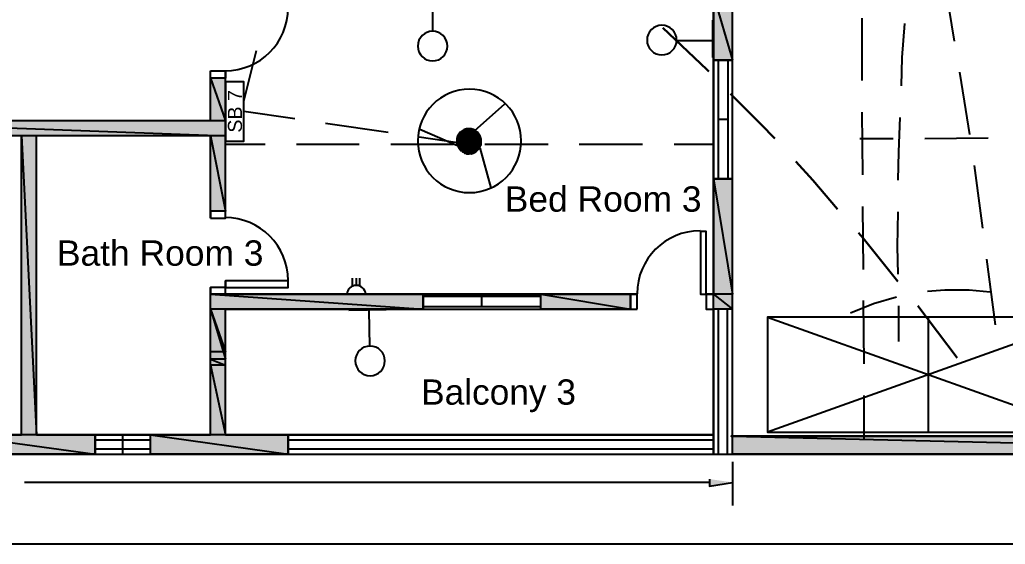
# Model space of a CAD drawing. Header units: millimetres. Extents: x 68 to 342, y 10 to 204.
# Drawn here: x 130.8 to 194.2, y 10 to 43.7 of the extents above; entities that cross this region are included whole.
import ezdxf

# ---------------------------------------------------------------- set-up
doc = ezdxf.new("R2010")
doc.units = ezdxf.units.MM
doc.styles.add('Arial$001H0', font='arial.ttf')

msp = doc.modelspace()

# ---------------------------------------------------------------- hatches: boundary and pattern name
at = {"true_color": 0x000008}
h = msp.add_hatch(color=8, dxfattribs=at)
h.paths.add_polyline_path([(176.648, 45.336), (175.42, 45.336), (176.648, 41.145)])
h.paths.add_polyline_path([(175.42, 45.336), (176.648, 41.145), (175.42, 41.145)])
h = msp.add_hatch(color=8, dxfattribs=at)
h.paths.add_polyline_path([(144.051, 40.002), (143.077, 40.002), (144.051, 37.251)])
h.paths.add_polyline_path([(143.077, 40.002), (144.051, 37.251), (143.077, 37.251)])
h = msp.add_hatch(color=8, dxfattribs=at)
h.paths.add_polyline_path([(144.051, 37.251), (117.847, 37.251), (144.051, 36.277)])
h.paths.add_polyline_path([(117.847, 37.251), (144.051, 36.277), (117.847, 36.277)])
h = msp.add_hatch(color=8, dxfattribs=at)
h.paths.add_polyline_path([(131.901, 36.277), (130.928, 36.277), (131.901, 17.058)])
h.paths.add_polyline_path([(130.928, 36.277), (131.901, 17.058), (130.928, 17.058)])
h = msp.add_hatch(color=8, dxfattribs=at)
h.paths.add_polyline_path([(144.051, 36.277), (143.077, 36.277), (144.051, 31.451)])
h.paths.add_polyline_path([(143.077, 36.277), (144.051, 31.451), (143.077, 31.451)])
at = {"true_color": 0x000007}
h = msp.add_hatch(color=7, dxfattribs=at)
h.paths.add_polyline_path([(160.434, 36.192), (158.952, 36.192), (160.476, 36.065)])
h.paths.add_polyline_path([(158.952, 36.192), (160.476, 36.065), (158.91, 36.065)])
h = msp.add_hatch(color=7, dxfattribs=at)
h.paths.add_polyline_path([(160.349, 36.319), (159.037, 36.319), (160.434, 36.192)])
h.paths.add_polyline_path([(159.037, 36.319), (160.434, 36.192), (158.952, 36.192)])
h = msp.add_hatch(color=7, dxfattribs=at)
h.paths.add_polyline_path([(160.265, 36.446), (159.122, 36.446), (160.349, 36.319)])
h.paths.add_polyline_path([(159.122, 36.446), (160.349, 36.319), (159.037, 36.319)])
h = msp.add_hatch(color=7, dxfattribs=at)
h.paths.add_polyline_path([(160.18, 36.531), (159.206, 36.531), (160.265, 36.446)])
h.paths.add_polyline_path([(159.206, 36.531), (160.265, 36.446), (159.122, 36.446)])
h = msp.add_hatch(color=7, dxfattribs=at)
h.paths.add_polyline_path([(160.053, 36.616), (159.333, 36.616), (160.18, 36.531)])
h.paths.add_polyline_path([(159.333, 36.616), (160.18, 36.531), (159.206, 36.531)])
h = msp.add_hatch(color=7, dxfattribs=at)
h.paths.add_polyline_path([(159.926, 36.658), (159.46, 36.658), (160.053, 36.616)])
h.paths.add_polyline_path([(159.46, 36.658), (160.053, 36.616), (159.333, 36.616)])
h = msp.add_hatch(color=7, dxfattribs=at)
h.paths.add_polyline_path([(159.757, 36.7), (159.63, 36.7), (159.926, 36.658)])
h.paths.add_polyline_path([(159.63, 36.7), (159.926, 36.658), (159.46, 36.658)])
h = msp.add_hatch(color=7, dxfattribs=at)
h.paths.add_polyline_path([(160.476, 36.065), (158.91, 36.065), (160.476, 35.938)])
h.paths.add_polyline_path([(158.91, 36.065), (160.476, 35.938), (158.91, 35.938)])
h = msp.add_hatch(color=7, dxfattribs=at)
h.paths.add_polyline_path([(160.476, 35.938), (158.91, 35.938), (160.476, 35.854)])
h.paths.add_polyline_path([(158.91, 35.938), (160.476, 35.854), (158.91, 35.854)])
for points in [[(158.91, 35.854), (159.079, 35.811), (158.91, 35.811)], [(175.166, 14.221), (175.166, 13.756), (176.648, 14.01)]]:
    msp.add_hatch(color=7, dxfattribs=at).paths.add_polyline_path(points)
h = msp.add_hatch(color=7, dxfattribs=at)
h.paths.add_polyline_path([(160.476, 35.854), (158.91, 35.854), (160.476, 35.811)])
h.paths.add_polyline_path([(158.91, 35.854), (160.476, 35.811), (159.079, 35.811)])
h = msp.add_hatch(color=7, dxfattribs=at)
h.paths.add_polyline_path([(159.079, 35.811), (158.91, 35.811), (159.714, 35.727)])
h.paths.add_polyline_path([(158.91, 35.811), (159.714, 35.727), (158.952, 35.727)])
h = msp.add_hatch(color=7, dxfattribs=at)
h.paths.add_polyline_path([(160.476, 35.727), (158.952, 35.727), (160.392, 35.6)])
h.paths.add_polyline_path([(158.952, 35.727), (160.392, 35.6), (158.995, 35.6)])
h = msp.add_hatch(color=7, dxfattribs=at)
h.paths.add_polyline_path([(160.392, 35.6), (158.995, 35.6), (160.349, 35.473)])
h.paths.add_polyline_path([(158.995, 35.6), (160.349, 35.473), (159.079, 35.473)])
h = msp.add_hatch(color=7, dxfattribs=at)
h.paths.add_polyline_path([(160.476, 35.811), (159.079, 35.811), (160.476, 35.727)])
h.paths.add_polyline_path([(159.079, 35.811), (160.476, 35.727), (159.714, 35.727)])
h = msp.add_hatch(color=7, dxfattribs=at)
h.paths.add_polyline_path([(160.349, 35.473), (159.079, 35.473), (160.222, 35.346)])
h.paths.add_polyline_path([(159.079, 35.473), (160.222, 35.346), (159.164, 35.346)])
h = msp.add_hatch(color=7, dxfattribs=at)
h.paths.add_polyline_path([(160.222, 35.346), (159.164, 35.346), (160.138, 35.261)])
h.paths.add_polyline_path([(159.164, 35.346), (160.138, 35.261), (159.291, 35.261)])
h = msp.add_hatch(color=7, dxfattribs=at)
h.paths.add_polyline_path([(160.138, 35.261), (159.291, 35.261), (159.968, 35.176)])
h.paths.add_polyline_path([(159.291, 35.261), (159.968, 35.176), (159.418, 35.176)])
h = msp.add_hatch(color=7, dxfattribs=at)
h.paths.add_polyline_path([(159.968, 35.176), (159.418, 35.176), (159.841, 35.134)])
h.paths.add_polyline_path([(159.418, 35.176), (159.841, 35.134), (159.545, 35.134)])
h.paths.add_polyline_path([(159.841, 35.134), (159.545, 35.134), (159.714, 35.134)])
at = {"true_color": 0x000008}
h = msp.add_hatch(color=8, dxfattribs=at)
h.paths.add_polyline_path([(176.648, 33.525), (175.42, 33.525), (176.648, 26.117)])
h.paths.add_polyline_path([(175.42, 33.525), (176.648, 26.117), (175.42, 26.117)])
h = msp.add_hatch(color=8, dxfattribs=at)
h.paths.add_polyline_path([(156.751, 26.117), (143.077, 26.117), (156.751, 25.143)])
h.paths.add_polyline_path([(143.077, 26.117), (156.751, 25.143), (143.077, 25.143)])
at = {"true_color": 0x939598}
h = msp.add_hatch(color=252, dxfattribs=at)
h.paths.add_polyline_path([(156.751, 26.117), (143.077, 26.117), (156.751, 25.143)])
h.paths.add_polyline_path([(143.077, 26.117), (156.751, 25.143), (143.077, 25.143)])
at = {"true_color": 0x000008}
h = msp.add_hatch(color=8, dxfattribs=at)
h.paths.add_polyline_path([(170.086, 26.117), (164.329, 26.117), (170.086, 25.143)])
h.paths.add_polyline_path([(164.329, 26.117), (170.086, 25.143), (164.329, 25.143)])
h = msp.add_hatch(color=8, dxfattribs=at)
h.paths.add_polyline_path([(176.648, 26.117), (175.42, 26.117), (176.648, 25.143)])
h.paths.add_polyline_path([(175.42, 26.117), (176.648, 25.143), (175.42, 25.143)])
h = msp.add_hatch(color=8, dxfattribs=at)
h.paths.add_polyline_path([(144.051, 25.143), (143.077, 25.143), (144.051, 22.392)])
h.paths.add_polyline_path([(143.077, 25.143), (144.051, 22.392), (143.077, 22.392)])
at = {"true_color": 0x939598}
h = msp.add_hatch(color=252, dxfattribs=at)
h.paths.add_polyline_path([(144.051, 25.143), (143.077, 25.143), (144.051, 21.926)])
h.paths.add_polyline_path([(143.077, 25.143), (144.051, 21.926), (143.077, 21.926)])
h = msp.add_hatch(color=252, dxfattribs=at)
h.paths.add_polyline_path([(144.051, 21.926), (143.077, 21.926), (144.051, 21.545)])
h.paths.add_polyline_path([(143.077, 21.926), (144.051, 21.545), (143.077, 21.545)])
h = msp.add_hatch(color=252, dxfattribs=at)
h.paths.add_polyline_path([(144.051, 21.545), (143.077, 21.545), (144.051, 17.058)])
h.paths.add_polyline_path([(143.077, 21.545), (144.051, 17.058), (143.077, 17.058)])
at = {"true_color": 0x000008}
h = msp.add_hatch(color=8, dxfattribs=at)
h.paths.add_polyline_path([(135.669, 17.058), (126.61, 17.058), (135.669, 15.83)])
h.paths.add_polyline_path([(126.61, 17.058), (135.669, 15.83), (126.61, 15.83)])
h = msp.add_hatch(color=8, dxfattribs=at)
h.paths.add_polyline_path([(148.073, 17.058), (139.225, 17.058), (148.073, 15.83)])
h.paths.add_polyline_path([(139.225, 17.058), (148.073, 15.83), (139.225, 15.83)])
at = {"true_color": 0x939598}
h = msp.add_hatch(color=252, dxfattribs=at)
h.paths.add_polyline_path([(148.073, 17.058), (139.225, 17.058), (148.073, 15.83)])
h.paths.add_polyline_path([(139.225, 17.058), (148.073, 15.83), (139.225, 15.83)])
h = msp.add_hatch(color=252, dxfattribs=at)
h.paths.add_polyline_path([(225.627, 16.973), (176.648, 16.973), (225.627, 15.83)])
h.paths.add_polyline_path([(176.648, 16.973), (225.627, 15.83), (176.648, 15.83)])

# ---------------------------------------------------------------- linework, layer by layer
at = {"color": 7, "linetype": 'Continuous', "lineweight": 25, "true_color": 0x000007}
for p, q in [((157.386, 43.008), (157.386, 45.294)), ((175.42, 26.117), (175.42, 45.336)), ((175.378, 41.315), (175.378, 43.728)), ((173.092, 42.415), (175.378, 42.415)), ((175.42, 41.145), (176.648, 41.145)), ((143.077, 37.251), (143.077, 40.468)), ((144.051, 30.985), (144.051, 40.468)), ((160.053, 36.616), (162, 38.351)), ((143.077, 37.251), (118.82, 37.251)), ((130.928, 17.058), (130.928, 36.277)), ((143.077, 36.277), (131.901, 36.277)), ((131.901, 17.058), (131.901, 36.277)), ((143.077, 30.985), (143.077, 36.277)), ((143.077, 30.985), (143.077, 36.277)), ((158.952, 35.642), (156.539, 36.7)), ((160.392, 35.515), (161.111, 32.933)), ((144.051, 26.117), (144.051, 26.964)), ((152.221, 26.625), (152.221, 27.133)), ((152.475, 26.667), (152.475, 27.133)), ((152.687, 26.625), (152.687, 27.133)), ((143.077, 21.926), (143.077, 26.54)), ((143.077, 21.926), (143.077, 26.54)), ((144.051, 26.117), (170.509, 26.117)), ((153.364, 26.117), (151.544, 26.117)), ((174.573, 26.117), (175.42, 26.117)), ((144.051, 25.143), (170.509, 25.143)), ((154.38, 25.101), (151.967, 25.059)), ((153.322, 22.773), (153.28, 25.059)), ((174.954, 25.143), (175.42, 25.143)), ((175.42, 25.143), (175.42, 17.058)), ((175.42, 25.143), (175.42, 17.058)), ((178.891, 24.635), (199.592, 17.227)), ((189.221, 24.635), (189.221, 17.227)), ((143.077, 17.058), (143.077, 17.481)), ((118.82, 17.058), (130.928, 17.058)), ((118.82, 17.058), (130.928, 17.058)), ((131.901, 17.058), (143.077, 17.058)), ((175.42, 17.058), (144.051, 17.058)), ((175.42, 17.058), (144.051, 17.058)), ((176.648, 15.322), (176.648, 12.528)), ((175.166, 14.01), (131.139, 14.01))]:
    msp.add_line(p, q, dxfattribs=at)
at = {"color": 5, "linetype": 'Continuous', "lineweight": 25, "true_color": 0x000005}
for p, q in [((184.945, 43.855), (184.945, 39.833)), ((148.496, 37.378), (145.236, 37.843)), ((184.945, 37.801), (184.987, 33.779)), ((154.507, 36.489), (150.486, 37.081)), ((159.714, 35.727), (156.497, 36.192)), ((189.009, 36.108), (193.073, 36.15)), ((146.591, 35.727), (144.051, 35.727)), ((152.645, 35.727), (148.623, 35.727)), ((158.698, 35.727), (154.677, 35.727)), ((164.794, 35.727), (160.73, 35.727)), ((170.848, 35.727), (166.784, 35.727)), ((175.42, 35.727), (172.88, 35.727)), ((184.818, 36.108), (186.977, 36.108)), ((184.987, 31.747), (185.03, 27.683)), ((185.03, 25.694), (185.072, 21.63)), ((185.072, 19.598), (185.072, 16.761))]:
    msp.add_line(p, q, dxfattribs=at)
at = {"color": 1, "linetype": 'Continuous', "lineweight": 25, "true_color": 0x000001}
for p, q in [((145.236, 38.521), (146.041, 41.78)), ((193.539, 24.127), (192.988, 28.361)), ((187.316, 25.355), (187.316, 23.069))]:
    msp.add_line(p, q, dxfattribs=at)
at = {"color": 3, "linetype": 'Continuous', "lineweight": 25, "true_color": 0x000003}
for p, q in [((175.716, 41.145), (175.716, 33.525)), ((176.351, 33.525), (176.351, 41.145)), ((176.351, 37.335), (175.716, 37.335)), ((156.751, 26.117), (156.751, 25.143)), ((164.329, 25.948), (156.751, 25.948)), ((160.519, 25.313), (160.519, 25.948)), ((156.751, 25.313), (164.329, 25.313)), ((156.751, 25.143), (164.329, 25.143)), ((175.42, 25.143), (175.42, 15.83)), ((176.648, 25.143), (175.42, 25.143)), ((175.716, 25.143), (175.716, 15.83)), ((176.309, 15.83), (176.309, 25.143)), ((135.669, 17.058), (135.669, 15.83)), ((139.225, 16.719), (135.669, 16.719)), ((137.447, 15.83), (137.447, 17.058)), ((175.42, 17.058), (148.073, 17.058)), ((175.42, 16.719), (148.073, 16.719)), ((175.42, 15.83), (175.42, 17.058)), ((135.669, 16.169), (139.225, 16.169)), ((148.073, 16.169), (175.42, 16.169)), ((135.669, 15.83), (139.225, 15.83))]:
    msp.add_line(p, q, dxfattribs=at)
at = {"color": 1, "linetype": 'Continuous', "lineweight": 30, "true_color": 0x000001}
msp.add_line((191.083, 22.011), (188.543, 25.355), dxfattribs=at)
at = {"color": 7, "linetype": 'Continuous', "lineweight": 25, "true_color": 0x000007}
for points in [[(68.19, 203.663), (303.309, 203.663), (303.309, 10.03), (68.19, 10.03)], [(144.051, 39.748), (144.051, 35.938), (145.236, 35.938), (145.236, 39.748)]]:
    msp.add_lwpolyline(points, close=True, dxfattribs=at)
for points in [[(292.429, 101.259), (292.429, 16.973), (176.563, 16.973), (282.396, 16.973)], [(176.648, 86.188), (176.648, 99.142), (77.164, 99.142), (77.164, 15.83), (176.648, 15.83), (176.648, 77.298)], [(144.051, 44.49), (144.051, 45.336), (175.42, 45.336), (175.42, 26.117)], [(130.928, 36.277), (118.82, 36.277), (118.82, 21.926)], [(143.077, 17.058), (143.077, 21.926), (143.077, 25.143)], [(144.051, 17.058), (175.42, 17.058), (175.42, 25.143)], [(144.051, 17.058), (144.051, 21.545), (144.051, 25.143)], [(176.309, 15.83), (293.53, 15.83), (293.615, 24.889)], [(199.592, 24.635), (178.891, 17.227), (199.592, 17.227), (199.592, 24.635), (178.891, 24.635), (178.891, 17.227)], [(131.901, 17.058), (143.077, 17.058), (143.077, 17.481)]]:
    msp.add_lwpolyline(points, dxfattribs=at)
at = {"color": 1, "linetype": 'Continuous', "lineweight": 25, "true_color": 0x000001}
for points in [[(190.914, 42.373), (190.364, 45.675), (190.194, 46.352)], [(187.697, 43.516), (187.527, 41.315), (187.485, 39.494)], [(191.888, 36.362), (191.549, 38.521), (191.253, 40.383)], [(187.4, 37.462), (187.316, 35.261), (187.273, 33.441)], [(192.734, 30.35), (192.607, 31.324), (192.184, 34.372)], [(187.273, 31.409), (187.231, 29.165), (187.273, 27.387)], [(193.2, 26.244), (191.845, 26.371), (190.279, 26.371), (189.178, 26.286)], [(187.189, 25.905), (185.707, 25.482), (184.225, 24.889)]]:
    msp.add_lwpolyline(points, dxfattribs=at)
at = {"color": 8, "linetype": 'Continuous', "lineweight": -2, "true_color": 0x000008}
for points in [[(176.648, 45.336), (175.42, 45.336), (176.648, 41.145)], [(144.051, 40.002), (143.077, 40.002), (144.051, 37.251)], [(144.051, 37.251), (117.847, 37.251), (144.051, 36.277)], [(131.901, 36.277), (130.928, 36.277), (131.901, 17.058)], [(144.051, 36.277), (143.077, 36.277), (144.051, 31.451)], [(176.648, 33.525), (175.42, 33.525), (176.648, 26.117)], [(156.751, 26.117), (143.077, 26.117), (156.751, 25.143)], [(170.086, 26.117), (164.329, 26.117), (170.086, 25.143)], [(176.648, 26.117), (175.42, 26.117), (176.648, 25.143)], [(144.051, 25.143), (143.077, 25.143), (144.051, 22.392)], [(135.669, 17.058), (126.61, 17.058), (135.669, 15.83)], [(148.073, 17.058), (139.225, 17.058), (148.073, 15.83)]]:
    msp.add_lwpolyline(points, close=True, dxfattribs=at)
for points in [[(175.42, 45.336), (176.648, 41.145), (175.42, 41.145)], [(143.077, 40.002), (144.051, 37.251), (143.077, 37.251)], [(117.847, 37.251), (144.051, 36.277), (117.847, 36.277)], [(130.928, 36.277), (131.901, 17.058), (130.928, 17.058)], [(143.077, 36.277), (144.051, 31.451), (143.077, 31.451)], [(175.42, 33.525), (176.648, 26.117), (175.42, 26.117)], [(143.077, 26.117), (156.751, 25.143), (143.077, 25.143)], [(164.329, 26.117), (170.086, 25.143), (164.329, 25.143)], [(175.42, 26.117), (176.648, 25.143), (175.42, 25.143)], [(143.077, 25.143), (144.051, 22.392), (143.077, 22.392)], [(126.61, 17.058), (135.669, 15.83), (126.61, 15.83)], [(139.225, 17.058), (148.073, 15.83), (139.225, 15.83)]]:
    msp.add_lwpolyline(points, dxfattribs=at)
at = {"color": 1, "linetype": 'Continuous', "lineweight": 30, "true_color": 0x000001}
for points in [[(175.124, 40.426), (174.997, 40.553), (172.16, 43.22)], [(179.357, 36.108), (178.468, 37.039), (176.521, 38.986)], [(183.379, 31.578), (181.812, 33.441), (180.712, 34.626)], [(187.273, 26.921), (185.03, 29.715), (184.733, 30.054)]]:
    msp.add_lwpolyline(points, dxfattribs=at)
at = {"color": 3, "linetype": 'Continuous', "lineweight": 25, "true_color": 0x000003}
for points in [[(175.42, 33.525), (176.648, 33.525), (176.648, 41.145)], [(176.648, 41.145), (175.42, 41.145), (175.42, 33.525)], [(164.329, 25.143), (164.329, 26.117), (156.751, 26.117)], [(175.42, 15.83), (176.648, 15.83), (176.648, 25.143)], [(139.225, 15.83), (139.225, 17.058), (135.669, 17.058)], [(148.073, 17.058), (148.073, 15.83), (175.42, 15.83)]]:
    msp.add_lwpolyline(points, dxfattribs=at)
at = {"color": 2, "linetype": 'Continuous', "lineweight": 25, "true_color": 0x000002}
for points in [[(143.077, 40.468), (144.051, 40.468), (144.051, 40.002), (143.077, 40.002)], [(143.077, 30.985), (144.051, 30.985), (144.051, 31.451), (143.077, 31.451)], [(174.954, 26.117), (174.954, 30.139), (174.573, 30.139), (174.573, 26.117)], [(144.051, 26.54), (148.073, 26.54), (148.073, 26.964), (144.051, 26.964)], [(143.077, 26.117), (144.051, 26.117), (144.051, 26.54), (143.077, 26.54)], [(170.509, 25.143), (170.509, 26.117), (170.086, 26.117), (170.086, 25.143)], [(175.42, 25.143), (175.42, 26.117), (174.954, 26.117), (174.954, 25.143)]]:
    msp.add_lwpolyline(points, close=True, dxfattribs=at)
at = {"color": 7, "linetype": 'Continuous', "lineweight": -2, "true_color": 0x000007}
for points in [[(158.952, 36.192), (160.476, 36.065), (158.91, 36.065)], [(159.037, 36.319), (160.434, 36.192), (158.952, 36.192)], [(159.122, 36.446), (160.349, 36.319), (159.037, 36.319)], [(159.206, 36.531), (160.265, 36.446), (159.122, 36.446)], [(159.333, 36.616), (160.18, 36.531), (159.206, 36.531)], [(159.46, 36.658), (160.053, 36.616), (159.333, 36.616)], [(159.63, 36.7), (159.926, 36.658), (159.46, 36.658)], [(158.91, 36.065), (160.476, 35.938), (158.91, 35.938)], [(158.91, 35.938), (160.476, 35.854), (158.91, 35.854)], [(158.91, 35.854), (159.079, 35.811), (158.91, 35.811)], [(158.91, 35.854), (160.476, 35.811), (159.079, 35.811)], [(158.91, 35.811), (159.714, 35.727), (158.952, 35.727)], [(158.952, 35.727), (160.392, 35.6), (158.995, 35.6)], [(158.995, 35.6), (160.349, 35.473), (159.079, 35.473)], [(159.079, 35.811), (160.476, 35.727), (159.714, 35.727)], [(159.079, 35.473), (160.222, 35.346), (159.164, 35.346)], [(159.164, 35.346), (160.138, 35.261), (159.291, 35.261)], [(159.291, 35.261), (159.968, 35.176), (159.418, 35.176)], [(159.841, 35.134), (159.545, 35.134), (159.714, 35.134)], [(175.166, 14.221), (175.166, 13.756), (176.648, 14.01)]]:
    msp.add_lwpolyline(points, dxfattribs=at)
for points in [[(160.434, 36.192), (158.952, 36.192), (160.476, 36.065)], [(160.349, 36.319), (159.037, 36.319), (160.434, 36.192)], [(160.265, 36.446), (159.122, 36.446), (160.349, 36.319)], [(160.18, 36.531), (159.206, 36.531), (160.265, 36.446)], [(160.053, 36.616), (159.333, 36.616), (160.18, 36.531)], [(159.926, 36.658), (159.46, 36.658), (160.053, 36.616)], [(159.757, 36.7), (159.63, 36.7), (159.926, 36.658)], [(160.476, 36.065), (158.91, 36.065), (160.476, 35.938)], [(160.476, 35.938), (158.91, 35.938), (160.476, 35.854)], [(160.476, 35.854), (158.91, 35.854), (160.476, 35.811)], [(159.079, 35.811), (158.91, 35.811), (159.714, 35.727)], [(160.476, 35.727), (158.952, 35.727), (160.392, 35.6)], [(160.392, 35.6), (158.995, 35.6), (160.349, 35.473)], [(160.476, 35.811), (159.079, 35.811), (160.476, 35.727)], [(160.349, 35.473), (159.079, 35.473), (160.222, 35.346)], [(160.222, 35.346), (159.164, 35.346), (160.138, 35.261)], [(160.138, 35.261), (159.291, 35.261), (159.968, 35.176)], [(159.968, 35.176), (159.418, 35.176), (159.841, 35.134)], [(159.418, 35.176), (159.841, 35.134), (159.545, 35.134)]]:
    msp.add_lwpolyline(points, close=True, dxfattribs=at)
at = {"color": 252, "linetype": 'Continuous', "lineweight": -2, "true_color": 0x939598}
for points in [[(156.751, 26.117), (143.077, 26.117), (156.751, 25.143)], [(144.051, 25.143), (143.077, 25.143), (144.051, 21.926)], [(144.051, 21.926), (143.077, 21.926), (144.051, 21.545)], [(144.051, 21.545), (143.077, 21.545), (144.051, 17.058)], [(148.073, 17.058), (139.225, 17.058), (148.073, 15.83)], [(225.627, 16.973), (176.648, 16.973), (225.627, 15.83)]]:
    msp.add_lwpolyline(points, close=True, dxfattribs=at)
for points in [[(143.077, 26.117), (156.751, 25.143), (143.077, 25.143)], [(143.077, 25.143), (144.051, 21.926), (143.077, 21.926)], [(143.077, 21.926), (144.051, 21.545), (143.077, 21.545)], [(143.077, 21.545), (144.051, 17.058), (143.077, 17.058)], [(139.225, 17.058), (148.073, 15.83), (139.225, 15.83)], [(176.648, 16.973), (225.627, 15.83), (176.648, 15.83)]]:
    msp.add_lwpolyline(points, dxfattribs=at)
at = {"color": 2, "linetype": 'Continuous', "lineweight": 25, "true_color": 0x000002}
for points in [[(144.03, 40.468), (146.263, 40.468), (148.073, 42.278), (148.073, 44.511)], [(148.073, 26.985), (148.073, 29.218), (146.263, 31.028), (144.03, 31.028)], [(174.552, 30.181), (172.319, 30.181), (170.509, 28.371), (170.509, 26.138)]]:
    msp.add_open_spline(points, degree=3, dxfattribs=at)
at = {"color": 7, "linetype": 'Continuous', "lineweight": 25, "true_color": 0x000007}
for points in [[(172.097, 43.389), (171.571, 43.389), (171.144, 42.963), (171.144, 42.437)], [(173.049, 42.437), (173.049, 42.963), (172.623, 43.389), (172.097, 43.389)], [(157.365, 43.008), (156.839, 43.008), (156.412, 42.582), (156.412, 42.056)], [(158.317, 42.056), (158.317, 42.582), (157.891, 43.008), (157.365, 43.008)], [(156.412, 42.056), (156.412, 41.53), (156.839, 41.103), (157.365, 41.103)], [(157.365, 41.103), (157.891, 41.103), (158.317, 41.53), (158.317, 42.056)], [(171.144, 42.437), (171.144, 41.911), (171.571, 41.484), (172.097, 41.484)], [(172.097, 41.484), (172.623, 41.484), (173.049, 41.911), (173.049, 42.437)], [(159.736, 39.283), (157.9, 39.283), (156.412, 37.795), (156.412, 35.96)], [(163.059, 35.96), (163.059, 37.795), (161.571, 39.283), (159.736, 39.283)], [(159.693, 36.743), (159.261, 36.743), (158.91, 36.392), (158.91, 35.96)], [(160.476, 35.96), (160.476, 36.392), (160.126, 36.743), (159.693, 36.743)], [(156.412, 35.96), (156.412, 34.124), (157.9, 32.636), (159.736, 32.636)], [(158.91, 35.96), (158.91, 35.527), (159.261, 35.176), (159.693, 35.176)], [(159.693, 35.176), (160.126, 35.176), (160.476, 35.527), (160.476, 35.96)], [(159.736, 32.636), (161.571, 32.636), (163.059, 34.124), (163.059, 35.96)], [(152.454, 26.667), (152.138, 26.667), (151.874, 26.428), (151.843, 26.113)], [(153.065, 26.113), (153.034, 26.428), (152.77, 26.667), (152.454, 26.667)], [(153.343, 22.773), (152.817, 22.773), (152.391, 22.346), (152.391, 21.82)], [(154.296, 21.82), (154.296, 22.346), (153.869, 22.773), (153.343, 22.773)], [(152.391, 21.82), (152.391, 21.294), (152.817, 20.868), (153.343, 20.868)], [(153.343, 20.868), (153.869, 20.868), (154.296, 21.294), (154.296, 21.82)]]:
    msp.add_open_spline(points, degree=3, dxfattribs=at)

# ---------------------------------------------------------------- texts
at = {"color": 7, "true_color": 0x000007, "style": 'Arial$001H0'}
msp.add_text('SB 7', height=0.9038, rotation=90, dxfattribs=at).set_placement((145.109, 36.489))
for s, height, p in [('Bed Room 3', 1.6293, (162, 31.409)), ('Bath Room 3', 1.62826, (133.214, 27.937)), ('Balcony 3', 1.6226, (156.624, 19.005))]:
    msp.add_text(s, height=height, dxfattribs=at).set_placement(p)

doc.saveas('drawing.dxf')
